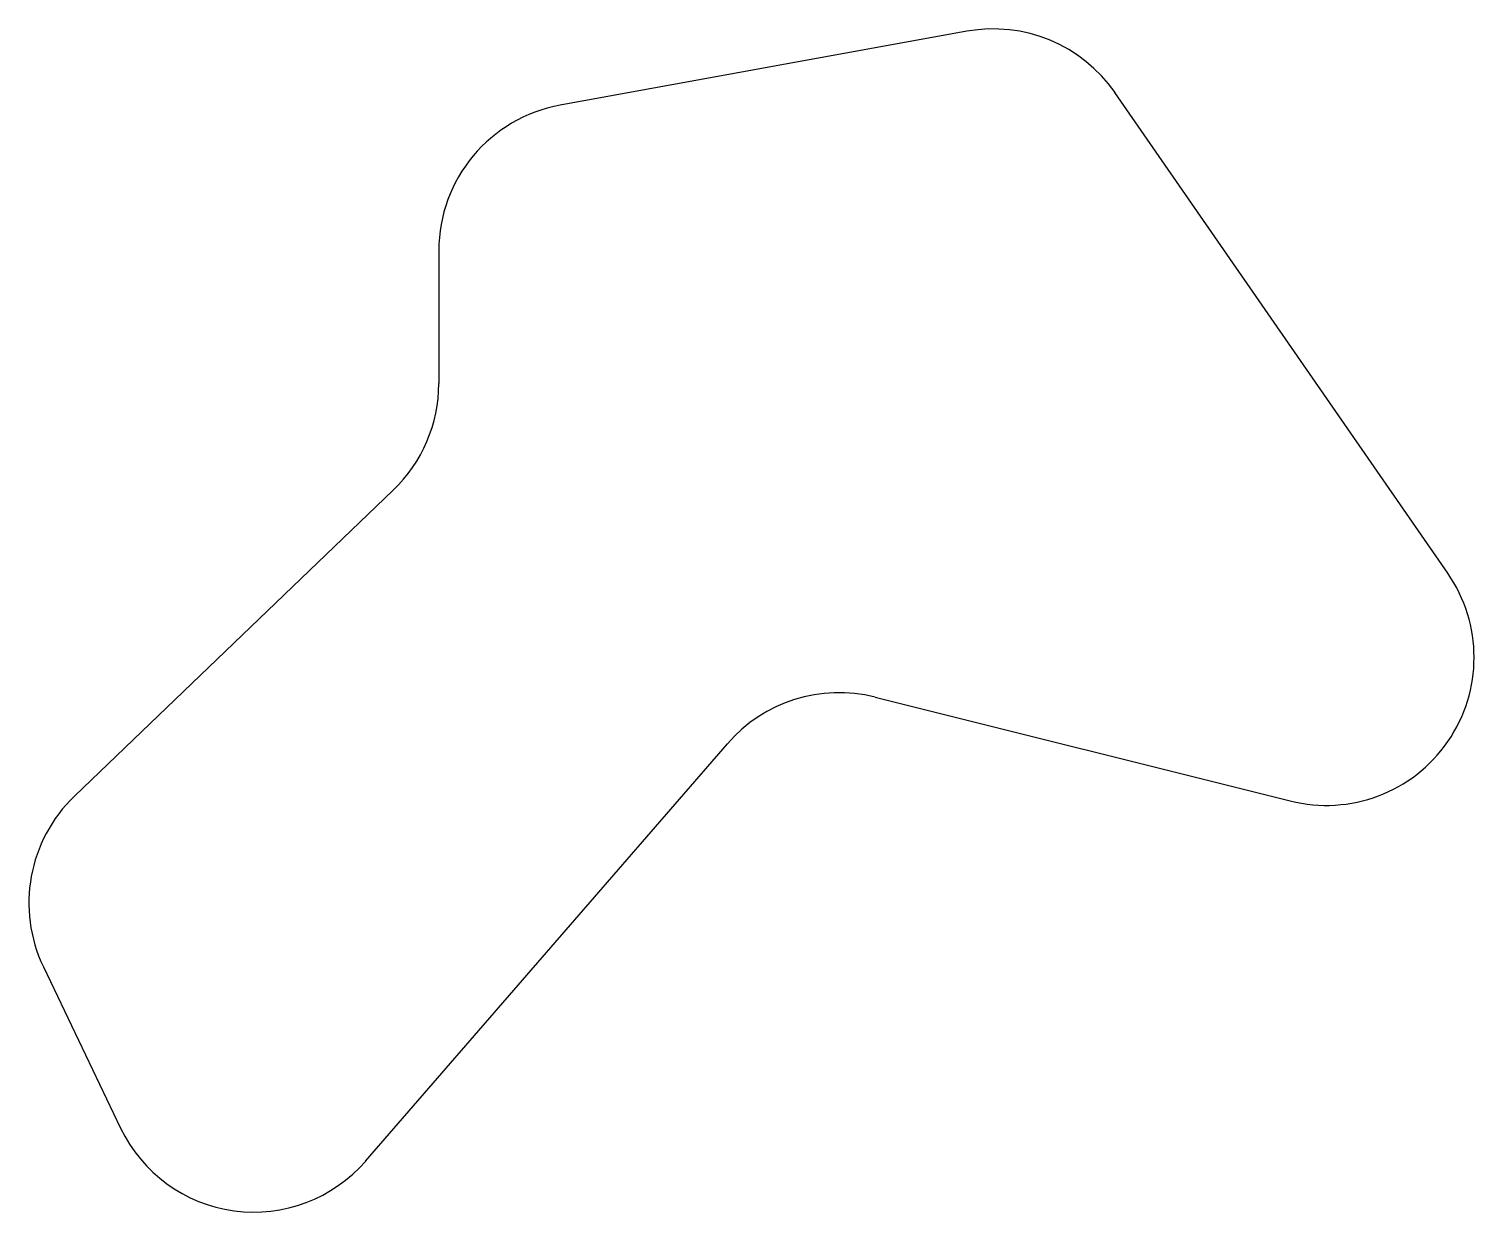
# Model space of a CAD drawing. Header units: millimetres. Extents: x 265 to 460, y -215 to -55.
import ezdxf

# ---------------------------------------------------------------- set-up
doc = ezdxf.new("R2010")
doc.units = ezdxf.units.MM

msp = doc.modelspace()

# ---------------------------------------------------------------- linework, layer by layer
for p, q in [((391.42, -55.32), (336.42, -65.32)), ((456.44, -128.62), (411.44, -63.62)), ((320, -85), (320, -102.95)), ((313.85, -117.38), (270.73, -158.77)), ((378.99, -145.36), (435.15, -159.4)), ((310.11, -208.1), (359.02, -151.67)), ((266.53, -181.83), (276.96, -203.63))]:
    msp.add_line(p, q)
for centre, start, end in [((395, -75), 34.6952, 100.3048), ((340, -85), 100.3048, 180), ((300, -102.95), 313.8256, 0), ((440, -140), 255.9638, 394.6952), ((374.14, -164.76), 75.9638, 139.0856), ((284.57, -173.2), 133.8256, 205.556), ((295, -195), 205.556, 319.0856)]:
    msp.add_arc(centre, 20, start, end)

doc.saveas('drawing.dxf')
